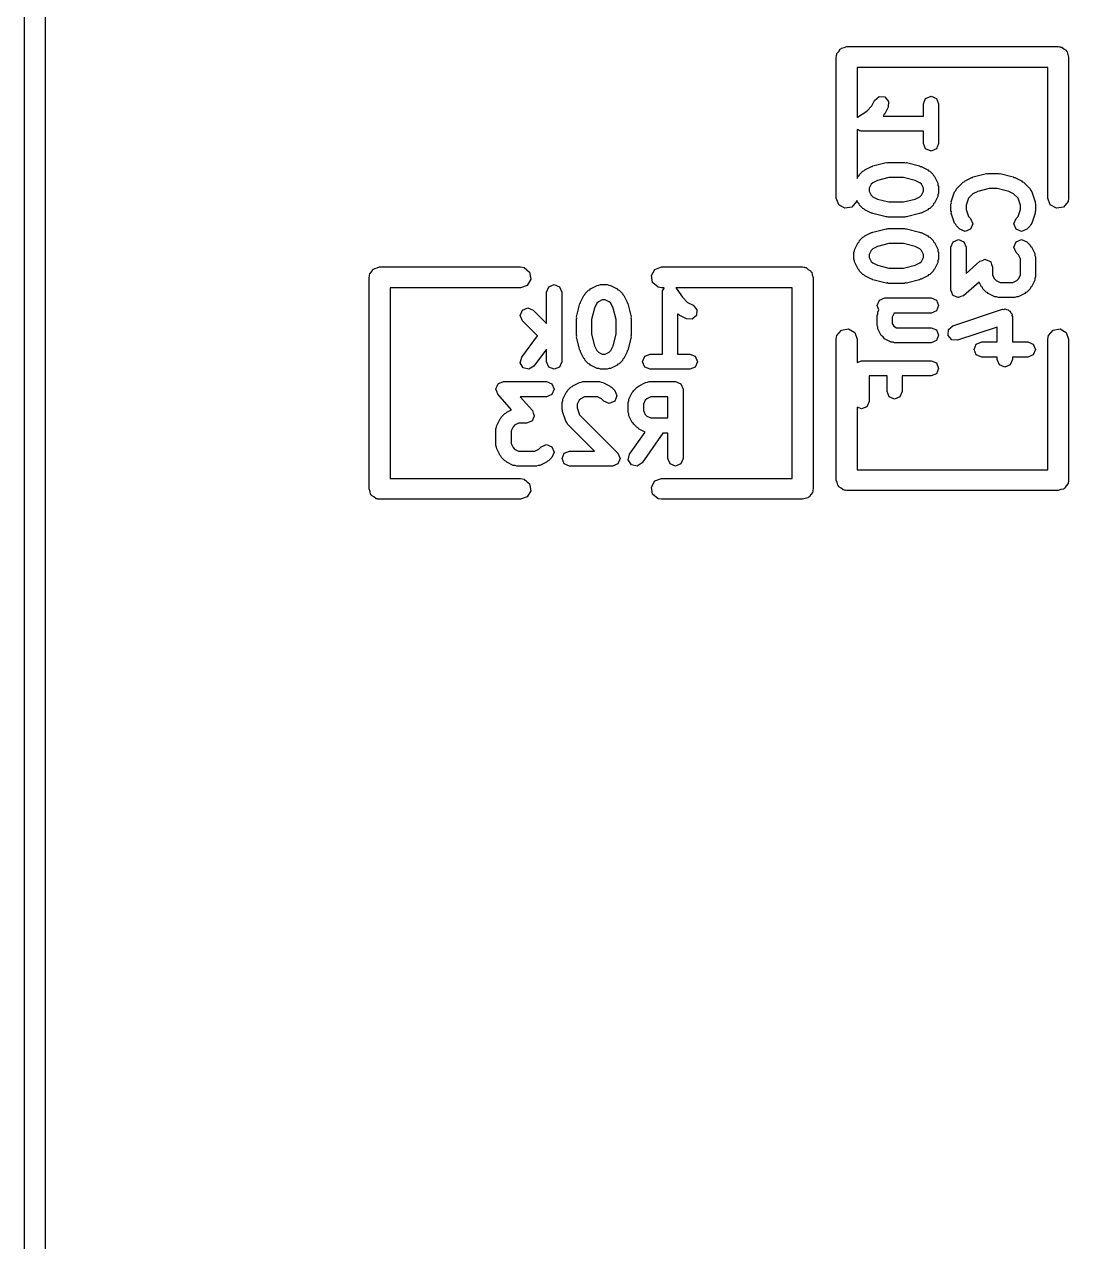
# Model space of a CAD drawing. Extents: x 0.04 to 3.57, y 0.34 to 1.61.
# Drawn here: x 1.8317 to 2.1279, y 0.9765 to 1.3218 of the extents above; entities that cross this region are included whole.
import ezdxf

# ---------------------------------------------------------------- set-up
doc = ezdxf.new("R2010")
doc.units = 0
doc.header["$MEASUREMENT"] = 0
doc.layers.add('BLACK', color=7, linetype='CONTINUOUS')

msp = doc.modelspace()

# ---------------------------------------------------------------- linework, layer by layer
at = {"layer": 'BLACK', "linetype": 'CONTINUOUS'}
for p, q in [((1.83173, 0.404685), (1.83173, 1.60547)), ((1.83764, 1.60252), (1.83764, 0.407638)), ((2.06205, 1.3125), (2.06211, 1.31288)), ((2.06205, 1.2725), (2.06205, 1.3125)), ((2.06209, 1.31301), (2.06216, 1.31313)), ((2.06211, 1.31288), (2.06209, 1.31301)), ((2.06216, 1.31313), (2.06223, 1.31351)), ((2.06223, 1.31351), (2.06272, 1.3141)), ((2.06272, 1.3141), (2.0631, 1.31476)), ((2.0631, 1.31476), (2.06335, 1.31485)), ((2.06335, 1.31485), (2.06352, 1.31506)), ((2.06352, 1.31506), (2.06428, 1.31519)), ((2.06428, 1.31519), (2.065, 1.31545)), ((2.065, 1.31545), (2.125, 1.31545)), ((2.125, 1.31545), (2.12538, 1.31539)), ((2.12538, 1.31539), (2.12551, 1.31541)), ((2.12551, 1.31541), (2.12563, 1.31534)), ((2.12563, 1.31534), (2.12601, 1.31527)), ((2.12601, 1.31527), (2.1266, 1.31478)), ((2.1266, 1.31478), (2.12726, 1.3144)), ((2.12726, 1.3144), (2.12735, 1.31415)), ((2.12735, 1.31415), (2.12756, 1.31398)), ((2.12756, 1.31398), (2.12769, 1.31322)), ((2.12769, 1.31322), (2.12795, 1.3125)), ((2.12795, 1.3125), (2.12795, 1.2725)), ((2.12205, 1.30955), (2.06795, 1.30955)), ((2.06795, 1.30955), (2.06795, 1.29531)), ((2.12205, 1.2725), (2.12205, 1.30955)), ((2.07066, 1.29716), (2.07214, 1.29864)), ((2.07214, 1.29864), (2.07292, 1.30021)), ((2.07292, 1.30021), (2.07416, 1.30128)), ((2.07416, 1.30128), (2.0758, 1.30117)), ((2.0758, 1.30117), (2.07688, 1.29993)), ((2.07676, 1.29828), (2.07583, 1.29641)), ((2.07688, 1.29993), (2.07676, 1.29828)), ((2.08676, 1.29925), (2.08739, 1.30077)), ((2.08676, 1.29577), (2.08676, 1.29925)), ((2.08739, 1.30077), (2.08891, 1.3014)), ((2.08891, 1.3014), (2.09043, 1.30077)), ((2.09043, 1.30077), (2.09106, 1.29925)), ((2.09106, 1.29925), (2.09106, 1.28799)), ((2.06795, 1.29531), (2.06802, 1.29541)), ((2.06802, 1.29541), (2.07066, 1.29716)), ((2.07542, 1.29585), (2.07534, 1.29577)), ((2.07534, 1.29577), (2.08676, 1.29577)), ((2.07556, 1.29618), (2.07542, 1.29585)), ((2.07583, 1.29641), (2.07556, 1.29618)), ((2.06827, 1.29186), (2.06795, 1.29199)), ((2.06795, 1.29199), (2.06795, 1.27808)), ((2.06879, 1.29151), (2.06827, 1.29186)), ((2.06901, 1.29155), (2.06879, 1.29151)), ((2.06921, 1.29147), (2.06901, 1.29155)), ((2.08676, 1.29147), (2.06921, 1.29147)), ((2.08676, 1.28799), (2.08676, 1.29147)), ((2.08739, 1.28647), (2.08676, 1.28799)), ((2.09106, 1.28799), (2.09043, 1.28647)), ((2.08891, 1.28584), (2.08739, 1.28647)), ((2.09043, 1.28647), (2.08891, 1.28584)), ((2.07013, 1.28053), (2.072, 1.28147)), ((2.072, 1.28147), (2.07225, 1.28149)), ((2.07225, 1.28149), (2.07244, 1.28163)), ((2.07244, 1.28163), (2.0762, 1.28257)), ((2.0762, 1.28257), (2.07646, 1.28253)), ((2.07646, 1.28253), (2.07672, 1.28263)), ((2.07672, 1.28263), (2.08141, 1.28263)), ((2.08141, 1.28263), (2.08166, 1.28253)), ((2.08166, 1.28253), (2.08193, 1.28257)), ((2.08193, 1.28257), (2.08568, 1.28163)), ((2.08568, 1.28163), (2.08588, 1.28149)), ((2.08588, 1.28149), (2.08612, 1.28147)), ((2.08612, 1.28147), (2.088, 1.28053)), ((2.06795, 1.27808), (2.06823, 1.27863)), ((2.06823, 1.27863), (2.06849, 1.27886)), ((2.06849, 1.27886), (2.06863, 1.27919)), ((2.06863, 1.27919), (2.06957, 1.28013)), ((2.06957, 1.28013), (2.06989, 1.28026)), ((2.06989, 1.28026), (2.07013, 1.28053)), ((2.07698, 1.27833), (2.07371, 1.27752)), ((2.08114, 1.27833), (2.07698, 1.27833)), ((2.08441, 1.27752), (2.08114, 1.27833)), ((2.088, 1.28053), (2.08823, 1.28026)), ((2.08823, 1.28026), (2.08856, 1.28013)), ((2.08856, 1.28013), (2.08949, 1.27919)), ((2.08949, 1.27919), (2.08963, 1.27886)), ((2.08963, 1.27886), (2.0899, 1.27863)), ((2.0899, 1.27863), (2.09083, 1.27675)), ((2.09856, 1.27741), (2.10044, 1.27834)), ((2.10044, 1.27834), (2.10068, 1.27836)), ((2.10068, 1.27836), (2.10088, 1.27851)), ((2.10088, 1.27851), (2.10463, 1.27945)), ((2.10463, 1.27945), (2.1049, 1.27941)), ((2.1049, 1.27941), (2.10515, 1.27951)), ((2.10515, 1.27951), (2.10797, 1.27951)), ((2.10797, 1.27951), (2.10822, 1.27941)), ((2.10822, 1.27941), (2.10849, 1.27945)), ((2.10849, 1.27945), (2.11224, 1.27851)), ((2.11224, 1.27851), (2.11244, 1.27836)), ((2.11244, 1.27836), (2.11268, 1.27834)), ((2.11268, 1.27834), (2.11456, 1.27741)), ((2.07192, 1.2764), (2.07136, 1.27529)), ((2.07136, 1.27529), (2.07136, 1.27442)), ((2.07136, 1.27442), (2.07192, 1.27331)), ((2.07236, 1.27684), (2.07192, 1.2764)), ((2.07371, 1.27752), (2.07236, 1.27684)), ((2.08576, 1.27684), (2.08441, 1.27752)), ((2.08621, 1.2764), (2.08576, 1.27684)), ((2.08676, 1.27529), (2.08621, 1.2764)), ((2.08621, 1.27331), (2.08676, 1.27442)), ((2.08676, 1.27442), (2.08676, 1.27529)), ((2.09083, 1.27675), (2.09087, 1.27626)), ((2.09087, 1.27626), (2.09106, 1.27579)), ((2.09106, 1.27579), (2.09106, 1.27392)), ((2.09467, 1.27147), (2.09561, 1.27429)), ((2.09561, 1.27429), (2.09594, 1.27467)), ((2.09594, 1.27467), (2.09613, 1.27513)), ((2.09613, 1.27513), (2.09801, 1.277)), ((2.09801, 1.277), (2.09833, 1.27714)), ((2.09833, 1.27714), (2.09856, 1.27741)), ((2.10215, 1.27439), (2.1008, 1.27372)), ((2.10542, 1.27521), (2.10215, 1.27439)), ((2.1077, 1.27521), (2.10542, 1.27521)), ((2.11097, 1.27439), (2.1077, 1.27521)), ((2.11232, 1.27372), (2.11097, 1.27439)), ((2.11456, 1.27741), (2.11479, 1.27714)), ((2.11479, 1.27714), (2.11512, 1.277)), ((2.11512, 1.277), (2.11699, 1.27513)), ((2.11699, 1.27513), (2.11719, 1.27467)), ((2.11719, 1.27467), (2.11751, 1.27429)), ((2.11751, 1.27429), (2.11845, 1.27147)), ((2.06274, 1.2706), (2.06205, 1.2725)), ((2.06777, 1.27149), (2.06648, 1.26994)), ((2.06784, 1.27185), (2.06777, 1.27149)), ((2.06823, 1.27108), (2.06784, 1.27185)), ((2.06849, 1.27085), (2.06823, 1.27108)), ((2.06863, 1.27052), (2.06849, 1.27085)), ((2.07192, 1.27331), (2.07236, 1.27287)), ((2.07236, 1.27287), (2.07371, 1.27219)), ((2.07371, 1.27219), (2.07698, 1.27138)), ((2.07698, 1.27138), (2.08114, 1.27138)), ((2.08114, 1.27138), (2.08441, 1.27219)), ((2.08441, 1.27219), (2.08576, 1.27287)), ((2.08576, 1.27287), (2.08621, 1.27331)), ((2.08963, 1.27085), (2.08949, 1.27052)), ((2.0899, 1.27108), (2.08963, 1.27085)), ((2.09083, 1.27296), (2.0899, 1.27108)), ((2.09087, 1.27345), (2.09083, 1.27296)), ((2.09106, 1.27392), (2.09087, 1.27345)), ((2.09456, 1.27079), (2.0947, 1.27112)), ((2.09456, 1.26892), (2.09456, 1.27079)), ((2.0947, 1.27112), (2.09467, 1.27147)), ((2.09953, 1.27245), (2.09886, 1.27044)), ((2.1008, 1.27372), (2.09953, 1.27245)), ((2.11359, 1.27245), (2.11232, 1.27372)), ((2.11426, 1.27044), (2.11359, 1.27245)), ((2.11845, 1.27147), (2.11843, 1.27112)), ((2.11843, 1.27112), (2.11856, 1.27079)), ((2.11856, 1.27079), (2.11856, 1.26892)), ((2.12274, 1.2706), (2.12205, 1.2725)), ((2.12777, 1.27149), (2.12648, 1.26994)), ((2.12795, 1.2725), (2.12777, 1.27149)), ((2.06449, 1.26959), (2.06274, 1.2706)), ((2.06648, 1.26994), (2.06449, 1.26959)), ((2.06957, 1.26958), (2.06863, 1.27052)), ((2.06989, 1.26945), (2.06957, 1.26958)), ((2.07013, 1.26918), (2.06989, 1.26945)), ((2.072, 1.26824), (2.07013, 1.26918)), ((2.07225, 1.26822), (2.072, 1.26824)), ((2.07244, 1.26808), (2.07225, 1.26822)), ((2.0762, 1.26714), (2.07244, 1.26808)), ((2.07646, 1.26718), (2.0762, 1.26714)), ((2.07672, 1.26708), (2.07646, 1.26718)), ((2.08166, 1.26718), (2.08141, 1.26708)), ((2.08193, 1.26714), (2.08166, 1.26718)), ((2.08568, 1.26808), (2.08193, 1.26714)), ((2.08588, 1.26822), (2.08568, 1.26808)), ((2.08612, 1.26824), (2.08588, 1.26822)), ((2.088, 1.26918), (2.08612, 1.26824)), ((2.08823, 1.26945), (2.088, 1.26918)), ((2.08856, 1.26958), (2.08823, 1.26945)), ((2.08949, 1.27052), (2.08856, 1.26958)), ((2.0947, 1.26859), (2.09456, 1.26892)), ((2.09467, 1.26824), (2.0947, 1.26859)), ((2.09561, 1.26542), (2.09467, 1.26824)), ((2.09886, 1.27044), (2.09886, 1.26927)), ((2.09886, 1.26927), (2.09953, 1.26726)), ((2.09953, 1.26726), (2.10011, 1.26668)), ((2.11302, 1.26668), (2.11359, 1.26726)), ((2.11359, 1.26726), (2.11426, 1.26927)), ((2.11426, 1.26927), (2.11426, 1.27044)), ((2.11845, 1.26824), (2.11751, 1.26542)), ((2.11856, 1.26892), (2.11843, 1.26859)), ((2.11843, 1.26859), (2.11845, 1.26824)), ((2.12449, 1.26959), (2.12274, 1.2706)), ((2.12648, 1.26994), (2.12449, 1.26959)), ((2.07244, 1.26287), (2.0762, 1.26381)), ((2.0762, 1.26381), (2.07646, 1.26377)), ((2.07646, 1.26377), (2.07672, 1.26387)), ((2.08141, 1.26708), (2.07672, 1.26708)), ((2.07672, 1.26387), (2.08141, 1.26387)), ((2.08141, 1.26387), (2.08166, 1.26377)), ((2.08166, 1.26377), (2.08193, 1.26381)), ((2.08193, 1.26381), (2.08568, 1.26287)), ((2.09594, 1.26504), (2.09561, 1.26542)), ((2.09613, 1.26458), (2.09594, 1.26504)), ((2.09707, 1.26364), (2.09613, 1.26458)), ((2.10011, 1.26668), (2.10074, 1.26516)), ((2.10074, 1.26516), (2.10011, 1.26364)), ((2.11239, 1.26516), (2.11302, 1.26668)), ((2.11302, 1.26364), (2.11239, 1.26516)), ((2.11699, 1.26458), (2.11606, 1.26364)), ((2.11719, 1.26504), (2.11699, 1.26458)), ((2.11751, 1.26542), (2.11719, 1.26504)), ((2.06849, 1.2601), (2.06863, 1.26043)), ((2.06863, 1.26043), (2.06957, 1.26137)), ((2.06957, 1.26137), (2.06989, 1.2615)), ((2.06989, 1.2615), (2.07013, 1.26177)), ((2.07013, 1.26177), (2.072, 1.26271)), ((2.072, 1.26271), (2.07225, 1.26272)), ((2.07225, 1.26272), (2.07244, 1.26287)), ((2.08568, 1.26287), (2.08588, 1.26272)), ((2.08588, 1.26272), (2.08612, 1.26271)), ((2.08612, 1.26271), (2.088, 1.26177)), ((2.088, 1.26177), (2.08823, 1.2615)), ((2.08823, 1.2615), (2.08856, 1.26137)), ((2.08856, 1.26137), (2.08949, 1.26043)), ((2.08949, 1.26043), (2.08963, 1.2601)), ((2.09519, 1.26012), (2.09671, 1.26075)), ((2.09671, 1.26075), (2.09823, 1.26012)), ((2.09859, 1.26301), (2.09707, 1.26364)), ((2.10011, 1.26364), (2.09859, 1.26301)), ((2.11454, 1.26301), (2.11302, 1.26364)), ((2.11302, 1.26012), (2.11454, 1.26075)), ((2.11606, 1.26364), (2.11454, 1.26301)), ((2.11454, 1.26075), (2.11606, 1.26012)), ((2.06706, 1.25703), (2.06725, 1.25749)), ((2.06706, 1.25515), (2.06706, 1.25703)), ((2.06725, 1.25749), (2.06729, 1.25799)), ((2.06729, 1.25799), (2.06823, 1.25987)), ((2.06823, 1.25987), (2.06849, 1.2601)), ((2.07192, 1.25763), (2.07136, 1.25652)), ((2.07236, 1.25808), (2.07192, 1.25763)), ((2.07371, 1.25875), (2.07236, 1.25808)), ((2.07698, 1.25957), (2.07371, 1.25875)), ((2.08114, 1.25957), (2.07698, 1.25957)), ((2.08441, 1.25875), (2.08114, 1.25957)), ((2.08576, 1.25808), (2.08441, 1.25875)), ((2.08621, 1.25763), (2.08576, 1.25808)), ((2.08676, 1.25652), (2.08621, 1.25763)), ((2.08963, 1.2601), (2.0899, 1.25987)), ((2.0899, 1.25987), (2.09083, 1.25799)), ((2.09083, 1.25799), (2.09087, 1.25749)), ((2.09087, 1.25749), (2.09106, 1.25703)), ((2.09106, 1.25703), (2.09106, 1.25515)), ((2.09456, 1.2586), (2.09519, 1.26012)), ((2.09456, 1.2464), (2.09456, 1.2586)), ((2.09823, 1.26012), (2.09886, 1.2586)), ((2.09886, 1.2586), (2.09886, 1.25114)), ((2.11239, 1.2586), (2.11302, 1.26012)), ((2.11302, 1.25708), (2.11239, 1.2586)), ((2.11371, 1.25639), (2.11302, 1.25708)), ((2.11606, 1.26012), (2.11699, 1.25918)), ((2.11699, 1.25918), (2.11713, 1.25885)), ((2.11713, 1.25885), (2.1174, 1.25862)), ((2.1174, 1.25862), (2.11833, 1.25674)), ((2.06725, 1.25469), (2.06706, 1.25515)), ((2.06729, 1.25419), (2.06725, 1.25469)), ((2.06823, 1.25232), (2.06729, 1.25419)), ((2.07136, 1.25652), (2.07136, 1.25566)), ((2.07136, 1.25566), (2.07192, 1.25455)), ((2.07192, 1.25455), (2.07236, 1.25411)), ((2.07236, 1.25411), (2.07371, 1.25343)), ((2.07371, 1.25343), (2.07698, 1.25261)), ((2.08114, 1.25261), (2.08441, 1.25343)), ((2.08441, 1.25343), (2.08576, 1.25411)), ((2.08576, 1.25411), (2.08621, 1.25455)), ((2.08621, 1.25455), (2.08676, 1.25566)), ((2.08676, 1.25566), (2.08676, 1.25652)), ((2.09083, 1.25419), (2.0899, 1.25232)), ((2.09087, 1.25469), (2.09083, 1.25419)), ((2.09106, 1.25515), (2.09087, 1.25469)), ((2.09886, 1.25114), (2.1028, 1.25459)), ((2.1028, 1.25459), (2.10352, 1.25483)), ((2.10352, 1.25483), (2.10422, 1.25512)), ((2.10422, 1.25512), (2.10429, 1.25509)), ((2.10429, 1.25509), (2.10436, 1.25511)), ((2.10436, 1.25511), (2.10504, 1.25478)), ((2.10504, 1.25478), (2.10574, 1.25449)), ((2.10574, 1.25449), (2.10577, 1.25442)), ((2.10577, 1.25442), (2.10583, 1.25438)), ((2.10583, 1.25438), (2.10608, 1.25367)), ((2.10608, 1.25367), (2.10637, 1.25297)), ((2.11426, 1.25528), (2.11371, 1.25639)), ((2.11426, 1.25066), (2.11426, 1.25528)), ((2.11833, 1.25674), (2.11837, 1.25625)), ((2.11837, 1.25625), (2.11856, 1.25578)), ((2.11856, 1.25578), (2.11856, 1.25015)), ((1.92955, 1.25), (1.92961, 1.25038)), ((1.92955, 1.19), (1.92955, 1.25)), ((1.92959, 1.25051), (1.92966, 1.25063)), ((1.92961, 1.25038), (1.92959, 1.25051)), ((1.92966, 1.25063), (1.92973, 1.25101)), ((1.92973, 1.25101), (1.93022, 1.2516)), ((1.93022, 1.2516), (1.9306, 1.25226)), ((1.9306, 1.25226), (1.93085, 1.25235)), ((1.93085, 1.25235), (1.93102, 1.25256)), ((1.93102, 1.25256), (1.93178, 1.25269)), ((1.93178, 1.25269), (1.9325, 1.25295)), ((1.9325, 1.25295), (1.9725, 1.25295)), ((1.9725, 1.25295), (1.97351, 1.25277)), ((1.97351, 1.25277), (1.97506, 1.25148)), ((1.97506, 1.25148), (1.97541, 1.24949)), ((2.00959, 1.25051), (2.0106, 1.25226)), ((2.00994, 1.24852), (2.00959, 1.25051)), ((2.0106, 1.25226), (2.0125, 1.25295)), ((2.0125, 1.25295), (2.0525, 1.25295)), ((2.0525, 1.25295), (2.05288, 1.25289)), ((2.05288, 1.25289), (2.05301, 1.25291)), ((2.05301, 1.25291), (2.05313, 1.25284)), ((2.05313, 1.25284), (2.05351, 1.25277)), ((2.05351, 1.25277), (2.0541, 1.25228)), ((2.0541, 1.25228), (2.05476, 1.2519)), ((2.05476, 1.2519), (2.05485, 1.25165)), ((2.05485, 1.25165), (2.05506, 1.25148)), ((2.05506, 1.25148), (2.05519, 1.25072)), ((2.05519, 1.25072), (2.05545, 1.25)), ((2.05545, 1.25), (2.05545, 1.19)), ((2.06849, 1.25209), (2.06823, 1.25232)), ((2.06863, 1.25176), (2.06849, 1.25209)), ((2.06957, 1.25082), (2.06863, 1.25176)), ((2.06989, 1.25068), (2.06957, 1.25082)), ((2.07013, 1.25042), (2.06989, 1.25068)), ((2.072, 1.24948), (2.07013, 1.25042)), ((2.07698, 1.25261), (2.08114, 1.25261)), ((2.088, 1.25042), (2.08612, 1.24948)), ((2.08823, 1.25068), (2.088, 1.25042)), ((2.08856, 1.25082), (2.08823, 1.25068)), ((2.08949, 1.25176), (2.08856, 1.25082)), ((2.08963, 1.25209), (2.08949, 1.25176)), ((2.0899, 1.25232), (2.08963, 1.25209)), ((2.10637, 1.25297), (2.10637, 1.25066)), ((2.10637, 1.25066), (2.10692, 1.24955)), ((2.11371, 1.24955), (2.11426, 1.25066)), ((2.11856, 1.25015), (2.11837, 1.24969)), ((1.9725, 1.24705), (1.93545, 1.24705)), ((1.93545, 1.24705), (1.93545, 1.19295)), ((1.9744, 1.24774), (1.9725, 1.24705)), ((1.97541, 1.24949), (1.9744, 1.24774)), ((1.97987, 1.24579), (1.9805, 1.24731)), ((1.9805, 1.24731), (1.98202, 1.24794)), ((1.98202, 1.24794), (1.98354, 1.24731)), ((1.98354, 1.24731), (1.98417, 1.24579)), ((1.99176, 1.24637), (1.99209, 1.24651)), ((1.99209, 1.24651), (1.99232, 1.24677)), ((1.99232, 1.24677), (1.99419, 1.24771)), ((1.99419, 1.24771), (1.99469, 1.24775)), ((1.99469, 1.24775), (1.99515, 1.24794)), ((1.99515, 1.24794), (1.99703, 1.24794)), ((1.99703, 1.24794), (1.99749, 1.24775)), ((1.99749, 1.24775), (1.99799, 1.24771)), ((1.99799, 1.24771), (1.99987, 1.24677)), ((1.99987, 1.24677), (2.0001, 1.24651)), ((2.0001, 1.24651), (2.00043, 1.24637)), ((2.01149, 1.24723), (2.00994, 1.24852)), ((2.0125, 1.24705), (2.01149, 1.24723)), ((2.01323, 1.24705), (2.0125, 1.24705)), ((2.01275, 1.24621), (2.01309, 1.24673)), ((2.01309, 1.24673), (2.01323, 1.24705)), ((2.04955, 1.24705), (2.01654, 1.24705)), ((2.01654, 1.24705), (2.01664, 1.24698)), ((2.01664, 1.24698), (2.0184, 1.24434)), ((2.04955, 1.19295), (2.04955, 1.24705)), ((2.07225, 1.24946), (2.072, 1.24948)), ((2.07244, 1.24932), (2.07225, 1.24946)), ((2.0762, 1.24838), (2.07244, 1.24932)), ((2.07646, 1.24842), (2.0762, 1.24838)), ((2.07672, 1.24831), (2.07646, 1.24842)), ((2.08141, 1.24831), (2.07672, 1.24831)), ((2.08166, 1.24842), (2.08141, 1.24831)), ((2.08193, 1.24838), (2.08166, 1.24842)), ((2.08568, 1.24932), (2.08193, 1.24838)), ((2.08588, 1.24946), (2.08568, 1.24932)), ((2.08612, 1.24948), (2.08588, 1.24946)), ((2.10256, 1.24866), (2.09813, 1.24478)), ((2.10323, 1.24732), (2.10256, 1.24866)), ((2.1035, 1.24709), (2.10323, 1.24732)), ((2.10363, 1.24676), (2.1035, 1.24709)), ((2.10457, 1.24582), (2.10363, 1.24676)), ((2.10692, 1.24955), (2.10737, 1.24911)), ((2.10737, 1.24911), (2.10848, 1.24855)), ((2.10848, 1.24855), (2.11215, 1.24855)), ((2.11215, 1.24855), (2.11326, 1.24911)), ((2.11326, 1.24911), (2.11371, 1.24955)), ((2.11699, 1.24676), (2.11606, 1.24582)), ((2.11713, 1.24709), (2.11699, 1.24676)), ((2.1174, 1.24732), (2.11713, 1.24709)), ((2.11833, 1.24919), (2.1174, 1.24732)), ((2.11837, 1.24969), (2.11833, 1.24919)), ((1.97987, 1.23691), (1.97987, 1.24579)), ((1.98417, 1.24579), (1.98417, 1.22609)), ((1.98948, 1.243), (1.99042, 1.24487)), ((1.99042, 1.24487), (1.99068, 1.24511)), ((1.99068, 1.24511), (1.99082, 1.24543)), ((1.99082, 1.24543), (1.99176, 1.24637)), ((1.99455, 1.24308), (1.99411, 1.24264)), ((1.99566, 1.24364), (1.99455, 1.24308)), ((1.99652, 1.24364), (1.99566, 1.24364)), ((1.99763, 1.24308), (1.99652, 1.24364)), ((1.99808, 1.24264), (1.99763, 1.24308)), ((2.00043, 1.24637), (2.00137, 1.24543)), ((2.00137, 1.24543), (2.0015, 1.24511)), ((2.0015, 1.24511), (2.00177, 1.24487)), ((2.00177, 1.24487), (2.00271, 1.243)), ((2.0127, 1.24579), (2.01279, 1.24599)), ((2.0127, 1.22824), (2.0127, 1.24579)), ((2.01279, 1.24599), (2.01275, 1.24621)), ((2.0184, 1.24434), (2.01988, 1.24286)), ((2.07363, 1.24202), (2.07426, 1.24354)), ((2.07426, 1.24354), (2.07578, 1.24417)), ((2.07578, 1.24417), (2.08891, 1.24417)), ((2.08891, 1.24417), (2.09043, 1.24354)), ((2.09043, 1.24354), (2.09106, 1.24202)), ((2.09485, 1.2457), (2.09456, 1.2464)), ((2.09509, 1.24499), (2.09485, 1.2457)), ((2.09516, 1.24495), (2.09509, 1.24499)), ((2.09519, 1.24488), (2.09516, 1.24495)), ((2.09589, 1.24459), (2.09519, 1.24488)), ((2.09657, 1.24426), (2.09589, 1.24459)), ((2.09664, 1.24428), (2.09657, 1.24426)), ((2.09671, 1.24425), (2.09664, 1.24428)), ((2.09741, 1.24454), (2.09671, 1.24425)), ((2.09813, 1.24478), (2.09741, 1.24454)), ((2.1049, 1.24568), (2.10457, 1.24582)), ((2.10513, 1.24542), (2.1049, 1.24568)), ((2.10701, 1.24448), (2.10513, 1.24542)), ((2.10751, 1.24444), (2.10701, 1.24448)), ((2.10797, 1.24425), (2.10751, 1.24444)), ((2.11266, 1.24425), (2.10797, 1.24425)), ((2.11312, 1.24444), (2.11266, 1.24425)), ((2.11362, 1.24448), (2.11312, 1.24444)), ((2.1155, 1.24542), (2.11362, 1.24448)), ((2.11573, 1.24568), (2.1155, 1.24542)), ((2.11606, 1.24582), (2.11573, 1.24568)), ((1.97237, 1.23922), (1.973, 1.24074)), ((1.973, 1.24074), (1.97452, 1.24137)), ((1.97452, 1.24137), (1.97604, 1.24074)), ((1.97604, 1.24074), (1.97987, 1.23691)), ((1.98838, 1.2388), (1.98932, 1.24256)), ((1.98932, 1.24256), (1.98946, 1.24275)), ((1.98946, 1.24275), (1.98948, 1.243)), ((1.99343, 1.24129), (1.99261, 1.23802)), ((1.99411, 1.24264), (1.99343, 1.24129)), ((1.99875, 1.24129), (1.99808, 1.24264)), ((1.99957, 1.23802), (1.99875, 1.24129)), ((2.00271, 1.243), (2.00272, 1.24275)), ((2.00272, 1.24275), (2.00287, 1.24256)), ((2.00287, 1.24256), (2.00381, 1.2388)), ((2.01709, 1.23958), (2.017, 1.23966)), ((2.017, 1.23966), (2.017, 1.22824)), ((2.01741, 1.23944), (2.01709, 1.23958)), ((2.01988, 1.24286), (2.02144, 1.24208)), ((2.02144, 1.24208), (2.02252, 1.24084)), ((2.02252, 1.24084), (2.02241, 1.2392)), ((2.07415, 1.24076), (2.07363, 1.24202)), ((2.07363, 1.23921), (2.07382, 1.23967)), ((2.07382, 1.23967), (2.07386, 1.24017)), ((2.07386, 1.24017), (2.07415, 1.24076)), ((2.07848, 1.23981), (2.07793, 1.2387)), ((2.07855, 1.23987), (2.07848, 1.23981)), ((2.08891, 1.23987), (2.07855, 1.23987)), ((2.09043, 1.2405), (2.08891, 1.23987)), ((2.09106, 1.24202), (2.09043, 1.2405)), ((2.09509, 1.23625), (2.10917, 1.24094)), ((2.10917, 1.24094), (2.10952, 1.24091)), ((2.10952, 1.24091), (2.10985, 1.24105)), ((2.10985, 1.24105), (2.11031, 1.24086)), ((2.11031, 1.24086), (2.11081, 1.24082)), ((2.11081, 1.24082), (2.11104, 1.24055)), ((2.11104, 1.24055), (2.11137, 1.24042)), ((2.11137, 1.24042), (2.11156, 1.23996)), ((2.11156, 1.23996), (2.11188, 1.23958)), ((2.11188, 1.23958), (2.11186, 1.23922)), ((1.973, 1.2377), (1.97237, 1.23922)), ((1.97731, 1.23339), (1.973, 1.2377)), ((1.98831, 1.23828), (1.98842, 1.23854)), ((1.98831, 1.23359), (1.98831, 1.23828)), ((1.98842, 1.23854), (1.98838, 1.2388)), ((1.99261, 1.23802), (1.99261, 1.23386)), ((1.99957, 1.23386), (1.99957, 1.23802)), ((2.00381, 1.2388), (2.00377, 1.23854)), ((2.00377, 1.23854), (2.00387, 1.23828)), ((2.00387, 1.23828), (2.00387, 1.23359)), ((2.01765, 1.23917), (2.01741, 1.23944)), ((2.01952, 1.23824), (2.01765, 1.23917)), ((2.02116, 1.23812), (2.01952, 1.23824)), ((2.02241, 1.2392), (2.02116, 1.23812)), ((2.07363, 1.23639), (2.07363, 1.23921)), ((2.07382, 1.23593), (2.07363, 1.23639)), ((2.07793, 1.2387), (2.07793, 1.2369)), ((2.07793, 1.2369), (2.07832, 1.23612)), ((2.07832, 1.23612), (2.0791, 1.23573)), ((2.09385, 1.23517), (2.09509, 1.23625)), ((2.11186, 1.23922), (2.112, 1.2389)), ((2.112, 1.2389), (2.112, 1.23167)), ((1.9728, 1.22738), (1.97731, 1.23339)), ((1.98842, 1.23334), (1.98831, 1.23359)), ((1.98838, 1.23307), (1.98842, 1.23334)), ((1.98932, 1.22932), (1.98838, 1.23307)), ((1.99261, 1.23386), (1.99343, 1.23059)), ((1.99875, 1.23059), (1.99957, 1.23386)), ((2.00381, 1.23307), (2.00287, 1.22932)), ((2.00387, 1.23359), (2.00377, 1.23334)), ((2.00377, 1.23334), (2.00381, 1.23307)), ((2.06205, 1.2325), (2.06223, 1.23351)), ((2.06223, 1.23351), (2.06352, 1.23506)), ((2.06352, 1.23506), (2.06551, 1.23541)), ((2.06551, 1.23541), (2.06726, 1.2344)), ((2.06726, 1.2344), (2.06795, 1.2325)), ((2.07386, 1.23543), (2.07382, 1.23593)), ((2.07479, 1.23356), (2.07386, 1.23543)), ((2.07531, 1.23311), (2.07479, 1.23356)), ((2.07576, 1.23259), (2.07531, 1.23311)), ((2.0791, 1.23573), (2.08891, 1.23573)), ((2.08891, 1.23573), (2.09043, 1.2351)), ((2.09043, 1.2351), (2.09106, 1.23358)), ((2.09106, 1.23358), (2.09043, 1.23206)), ((2.09373, 1.23353), (2.09385, 1.23517)), ((2.09481, 1.23228), (2.09373, 1.23353)), ((2.1077, 1.23591), (2.09645, 1.23217)), ((2.1077, 1.23167), (2.1077, 1.23591)), ((2.12205, 1.2325), (2.12223, 1.23351)), ((2.12223, 1.23351), (2.12352, 1.23506)), ((2.12352, 1.23506), (2.12551, 1.23541)), ((2.12551, 1.23541), (2.12726, 1.2344)), ((2.12726, 1.2344), (2.12795, 1.2325)), ((1.97987, 1.22964), (1.97624, 1.2248)), ((1.97987, 1.22609), (1.97987, 1.22964)), ((1.98946, 1.22912), (1.98932, 1.22932)), ((1.99343, 1.23059), (1.99411, 1.22924)), ((1.99411, 1.22924), (1.99455, 1.22879)), ((1.99763, 1.22879), (1.99808, 1.22924)), ((1.99808, 1.22924), (1.99875, 1.23059)), ((2.00287, 1.22932), (2.00272, 1.22912)), ((2.06205, 1.1925), (2.06205, 1.2325)), ((2.06795, 1.2325), (2.06795, 1.22583)), ((2.07763, 1.23166), (2.07576, 1.23259)), ((2.07813, 1.23162), (2.07763, 1.23166)), ((2.07859, 1.23143), (2.07813, 1.23162)), ((2.08891, 1.23143), (2.07859, 1.23143)), ((2.09043, 1.23206), (2.08891, 1.23143)), ((2.09645, 1.23217), (2.09481, 1.23228)), ((2.10113, 1.22952), (2.10176, 1.23104)), ((2.10176, 1.228), (2.10113, 1.22952)), ((2.10176, 1.23104), (2.10328, 1.23167)), ((2.10328, 1.23167), (2.1077, 1.23167)), ((2.112, 1.23167), (2.11641, 1.23167)), ((2.11641, 1.23167), (2.11793, 1.23104)), ((2.11793, 1.23104), (2.11856, 1.22952)), ((2.11856, 1.22952), (2.11793, 1.228)), ((2.12205, 1.19545), (2.12205, 1.2325)), ((2.12795, 1.2325), (2.12795, 1.1925)), ((1.97239, 1.22578), (1.9728, 1.22738)), ((1.97323, 1.22437), (1.97239, 1.22578)), ((1.9805, 1.22457), (1.97987, 1.22609)), ((1.98417, 1.22609), (1.98354, 1.22457)), ((1.98948, 1.22888), (1.98946, 1.22912)), ((1.99042, 1.227), (1.98948, 1.22888)), ((1.99068, 1.22677), (1.99042, 1.227)), ((1.99082, 1.22644), (1.99068, 1.22677)), ((1.99176, 1.22551), (1.99082, 1.22644)), ((1.99455, 1.22879), (1.99566, 1.22824)), ((1.99566, 1.22824), (1.99652, 1.22824)), ((1.99652, 1.22824), (1.99763, 1.22879)), ((2.00137, 1.22644), (2.00043, 1.22551)), ((2.0015, 1.22677), (2.00137, 1.22644)), ((2.00177, 1.227), (2.0015, 1.22677)), ((2.00271, 1.22888), (2.00177, 1.227)), ((2.00272, 1.22912), (2.00271, 1.22888)), ((2.00708, 1.22609), (2.00771, 1.22761)), ((2.00771, 1.22457), (2.00708, 1.22609)), ((2.00771, 1.22761), (2.00923, 1.22824)), ((2.00923, 1.22824), (2.0127, 1.22824)), ((2.017, 1.22824), (2.02048, 1.22824)), ((2.02048, 1.22824), (2.022, 1.22761)), ((2.022, 1.22761), (2.02263, 1.22609)), ((2.02263, 1.22609), (2.022, 1.22457)), ((2.06795, 1.22583), (2.06921, 1.22635)), ((2.06921, 1.22635), (2.08891, 1.22635)), ((2.08891, 1.22635), (2.09043, 1.22572)), ((2.10328, 1.22737), (2.10176, 1.228)), ((2.1077, 1.22737), (2.10328, 1.22737)), ((2.1077, 1.2267), (2.1077, 1.22737)), ((2.10832, 1.22518), (2.1077, 1.2267)), ((2.112, 1.2267), (2.11137, 1.22518)), ((2.11641, 1.22737), (2.112, 1.22737)), ((2.112, 1.22737), (2.112, 1.2267)), ((2.11793, 1.228), (2.11641, 1.22737)), ((1.97482, 1.22396), (1.97323, 1.22437)), ((1.97624, 1.2248), (1.97482, 1.22396)), ((1.98202, 1.22394), (1.9805, 1.22457)), ((1.98354, 1.22457), (1.98202, 1.22394)), ((1.99209, 1.22537), (1.99176, 1.22551)), ((1.99232, 1.2251), (1.99209, 1.22537)), ((1.99419, 1.22417), (1.99232, 1.2251)), ((1.99469, 1.22413), (1.99419, 1.22417)), ((1.99515, 1.22394), (1.99469, 1.22413)), ((1.99703, 1.22394), (1.99515, 1.22394)), ((1.99749, 1.22413), (1.99703, 1.22394)), ((1.99799, 1.22417), (1.99749, 1.22413)), ((1.99987, 1.2251), (1.99799, 1.22417)), ((2.0001, 1.22537), (1.99987, 1.2251)), ((2.00043, 1.22551), (2.0001, 1.22537)), ((2.00923, 1.22394), (2.00771, 1.22457)), ((2.02048, 1.22394), (2.00923, 1.22394)), ((2.022, 1.22457), (2.02048, 1.22394)), ((2.09043, 1.22268), (2.08891, 1.22205)), ((2.09043, 1.22572), (2.09106, 1.2242)), ((2.09106, 1.2242), (2.09043, 1.22268)), ((2.10985, 1.22455), (2.10832, 1.22518)), ((2.11137, 1.22518), (2.10985, 1.22455)), ((1.9655, 1.21843), (1.96583, 1.21911)), ((1.96583, 1.21911), (1.96612, 1.21981)), ((1.96612, 1.21981), (1.96619, 1.21984)), ((1.96619, 1.21984), (1.96622, 1.21991)), ((1.96622, 1.21991), (1.96694, 1.22015)), ((1.96694, 1.22015), (1.96764, 1.22044)), ((1.96764, 1.22044), (1.97984, 1.22044)), ((1.97984, 1.22044), (1.98136, 1.21981)), ((1.98136, 1.21981), (1.98199, 1.21829)), ((1.98582, 1.21793), (1.98676, 1.21887)), ((1.98676, 1.21887), (1.98709, 1.21901)), ((1.98709, 1.21901), (1.98732, 1.21927)), ((1.98732, 1.21927), (1.98919, 1.22021)), ((1.98919, 1.22021), (1.98969, 1.22025)), ((1.98969, 1.22025), (1.99015, 1.22044)), ((1.99015, 1.22044), (1.99485, 1.22044)), ((1.99485, 1.22044), (1.99531, 1.22025)), ((1.99531, 1.22025), (1.99581, 1.22021)), ((1.99581, 1.22021), (1.99768, 1.21927)), ((1.99768, 1.21927), (1.99791, 1.21901)), ((1.99791, 1.21901), (1.99824, 1.21887)), ((1.99824, 1.21887), (1.99918, 1.21793)), ((2.00458, 1.21793), (2.00552, 1.21887)), ((2.00552, 1.21887), (2.00585, 1.21901)), ((2.00585, 1.21901), (2.00608, 1.21927)), ((2.00608, 1.21927), (2.00796, 1.22021)), ((2.00796, 1.22021), (2.00845, 1.22025)), ((2.00845, 1.22025), (2.00892, 1.22044)), ((2.00892, 1.22044), (2.01642, 1.22044)), ((2.01642, 1.22044), (2.01794, 1.21981)), ((2.01794, 1.21981), (2.01857, 1.21829)), ((2.07644, 1.22205), (2.07136, 1.22205)), ((2.07136, 1.22205), (2.07136, 1.21482)), ((2.07644, 1.21763), (2.07644, 1.22205)), ((2.08891, 1.22205), (2.08074, 1.22205)), ((2.08074, 1.22205), (2.08074, 1.21763)), ((1.96549, 1.21829), (1.96552, 1.21836)), ((1.96578, 1.21759), (1.96549, 1.21829)), ((1.96552, 1.21836), (1.9655, 1.21843)), ((1.96602, 1.21687), (1.96578, 1.21759)), ((1.9699, 1.21244), (1.96602, 1.21687)), ((1.97984, 1.21614), (1.97238, 1.21614)), ((1.97238, 1.21614), (1.97583, 1.2122)), ((1.98136, 1.21677), (1.97984, 1.21614)), ((1.98199, 1.21829), (1.98136, 1.21677)), ((1.98444, 1.215), (1.98448, 1.2155)), ((1.98448, 1.2155), (1.98542, 1.21737)), ((1.98542, 1.21737), (1.98568, 1.21761)), ((1.98568, 1.21761), (1.98582, 1.21793)), ((1.98955, 1.21558), (1.98911, 1.21514)), ((1.99066, 1.21614), (1.98955, 1.21558)), ((1.99434, 1.21614), (1.99066, 1.21614)), ((1.99545, 1.21558), (1.99434, 1.21614)), ((1.99614, 1.21489), (1.99545, 1.21558)), ((1.99918, 1.21793), (1.99981, 1.21641)), ((1.99981, 1.21641), (1.99918, 1.21489)), ((2.00321, 1.215), (2.00324, 1.2155)), ((2.00324, 1.2155), (2.00418, 1.21737)), ((2.00418, 1.21737), (2.00445, 1.21761)), ((2.00445, 1.21761), (2.00458, 1.21793)), ((2.00831, 1.21558), (2.00787, 1.21514)), ((2.00942, 1.21614), (2.00831, 1.21558)), ((2.01427, 1.21614), (2.00942, 1.21614)), ((2.01427, 1.21012), (2.01427, 1.21614)), ((2.01857, 1.21829), (2.01857, 1.19859)), ((2.07707, 1.21611), (2.07644, 1.21763)), ((2.07859, 1.21548), (2.07707, 1.21611)), ((2.08011, 1.21611), (2.07859, 1.21548)), ((2.08074, 1.21763), (2.08011, 1.21611)), ((1.96856, 1.21177), (1.9699, 1.21244)), ((1.97583, 1.2122), (1.97607, 1.21148)), ((1.98425, 1.21454), (1.98444, 1.215)), ((1.98425, 1.21266), (1.98425, 1.21454)), ((1.98439, 1.21233), (1.98425, 1.21266)), ((1.98436, 1.21198), (1.98439, 1.21233)), ((1.9853, 1.20917), (1.98436, 1.21198)), ((1.98911, 1.21514), (1.98855, 1.21403)), ((1.98855, 1.21403), (1.98855, 1.21301)), ((1.98855, 1.21301), (1.98922, 1.21101)), ((1.99766, 1.21426), (1.99614, 1.21489)), ((1.99918, 1.21489), (1.99766, 1.21426)), ((2.00301, 1.21454), (2.00321, 1.215)), ((2.00301, 1.21172), (2.00301, 1.21454)), ((2.00787, 1.21514), (2.00731, 1.21403)), ((2.00731, 1.21403), (2.00731, 1.21223)), ((2.00731, 1.21223), (2.00787, 1.21112)), ((2.06921, 1.21267), (2.06795, 1.21319)), ((2.06795, 1.21319), (2.06795, 1.19545)), ((2.07073, 1.2133), (2.06921, 1.21267)), ((2.07136, 1.21482), (2.07073, 1.2133)), ((1.96572, 1.20799), (1.96666, 1.20987)), ((1.96666, 1.20987), (1.96692, 1.2101)), ((1.96692, 1.2101), (1.96706, 1.21043)), ((1.96706, 1.21043), (1.968, 1.21137)), ((1.968, 1.21137), (1.96832, 1.2115)), ((1.96832, 1.2115), (1.96856, 1.21177)), ((1.9719, 1.20863), (1.97079, 1.20808)), ((1.97421, 1.20863), (1.9719, 1.20863)), ((1.97491, 1.20892), (1.97421, 1.20863)), ((1.97562, 1.20917), (1.97491, 1.20892)), ((1.97566, 1.20923), (1.97562, 1.20917)), ((1.97573, 1.20926), (1.97566, 1.20923)), ((1.97602, 1.20996), (1.97573, 1.20926)), ((1.97635, 1.21064), (1.97602, 1.20996)), ((1.97607, 1.21148), (1.97636, 1.21078)), ((1.97636, 1.21078), (1.97633, 1.21071)), ((1.97633, 1.21071), (1.97635, 1.21064)), ((1.98563, 1.20879), (1.9853, 1.20917)), ((1.98582, 1.20832), (1.98563, 1.20879)), ((1.98922, 1.21101), (2.00012, 1.20011)), ((2.00321, 1.21126), (2.00301, 1.21172)), ((2.00324, 1.21076), (2.00321, 1.21126)), ((2.00418, 1.20888), (2.00324, 1.21076)), ((2.00445, 1.20865), (2.00418, 1.20888)), ((2.00458, 1.20832), (2.00445, 1.20865)), ((2.00787, 1.21112), (2.00831, 1.21067)), ((2.00831, 1.21067), (2.00942, 1.21012)), ((2.00942, 1.21012), (2.01427, 1.21012)), ((1.96549, 1.20703), (1.96568, 1.20749)), ((1.96549, 1.20234), (1.96549, 1.20703)), ((1.96568, 1.20749), (1.96572, 1.20799)), ((1.97035, 1.20763), (1.96979, 1.20652)), ((1.96979, 1.20652), (1.96979, 1.20285)), ((1.97079, 1.20808), (1.97035, 1.20763)), ((1.99341, 1.20074), (1.98582, 1.20832)), ((2.0034, 1.19982), (2.00781, 1.20612)), ((2.00552, 1.20739), (2.00458, 1.20832)), ((2.00585, 1.20725), (2.00552, 1.20739)), ((2.00608, 1.20698), (2.00585, 1.20725)), ((2.00781, 1.20612), (2.00608, 1.20698)), ((2.01285, 1.20582), (2.00693, 1.19736)), ((2.01427, 1.20582), (2.01285, 1.20582)), ((2.01427, 1.19859), (2.01427, 1.20582)), ((1.96568, 1.20188), (1.96549, 1.20234)), ((1.96572, 1.20138), (1.96568, 1.20188)), ((1.96979, 1.20285), (1.97035, 1.20174)), ((1.97035, 1.20174), (1.97079, 1.20129)), ((1.97762, 1.20129), (1.97832, 1.20198)), ((1.97832, 1.20198), (1.97984, 1.20261)), ((1.97984, 1.20261), (1.98136, 1.20198)), ((1.98136, 1.20198), (1.98199, 1.20046)), ((1.96666, 1.1995), (1.96572, 1.20138)), ((1.96692, 1.19927), (1.96666, 1.1995)), ((1.96706, 1.19894), (1.96692, 1.19927)), ((1.968, 1.19801), (1.96706, 1.19894)), ((1.97079, 1.20129), (1.9719, 1.20074)), ((1.9719, 1.20074), (1.97651, 1.20074)), ((1.97651, 1.20074), (1.97762, 1.20129)), ((1.98136, 1.19894), (1.98042, 1.19801)), ((1.98199, 1.20046), (1.98136, 1.19894)), ((1.98425, 1.19859), (1.98488, 1.20011)), ((1.98488, 1.19707), (1.98425, 1.19859)), ((1.98488, 1.20011), (1.9864, 1.20074)), ((1.9864, 1.20074), (1.99341, 1.20074)), ((2.00012, 1.20011), (2.00075, 1.19859)), ((2.00075, 1.19859), (2.00012, 1.19707)), ((2.00305, 1.19821), (2.0034, 1.19982)), ((2.00393, 1.19683), (2.00305, 1.19821)), ((2.0149, 1.19707), (2.01427, 1.19859)), ((2.01857, 1.19859), (2.01794, 1.19707)), ((1.96832, 1.19787), (1.968, 1.19801)), ((1.96856, 1.1976), (1.96832, 1.19787)), ((1.97043, 1.19667), (1.96856, 1.1976)), ((1.97093, 1.19663), (1.97043, 1.19667)), ((1.97139, 1.19644), (1.97093, 1.19663)), ((1.97702, 1.19644), (1.97139, 1.19644)), ((1.97748, 1.19663), (1.97702, 1.19644)), ((1.97798, 1.19667), (1.97748, 1.19663)), ((1.97986, 1.1976), (1.97798, 1.19667)), ((1.98009, 1.19787), (1.97986, 1.1976)), ((1.98042, 1.19801), (1.98009, 1.19787)), ((1.9864, 1.19644), (1.98488, 1.19707)), ((1.9986, 1.19644), (1.9864, 1.19644)), ((2.00012, 1.19707), (1.9986, 1.19644)), ((2.00554, 1.19647), (2.00393, 1.19683)), ((2.00693, 1.19736), (2.00554, 1.19647)), ((2.01642, 1.19644), (2.0149, 1.19707)), ((2.01794, 1.19707), (2.01642, 1.19644)), ((2.06795, 1.19545), (2.12205, 1.19545)), ((1.93545, 1.19295), (1.9725, 1.19295)), ((1.9725, 1.19295), (1.97351, 1.19277)), ((1.97351, 1.19277), (1.97506, 1.19148)), ((1.97506, 1.19148), (1.97541, 1.18949)), ((2.00959, 1.19051), (2.0106, 1.19226)), ((2.0106, 1.19226), (2.0125, 1.19295)), ((2.0125, 1.19295), (2.04955, 1.19295)), ((2.06231, 1.19178), (2.06205, 1.1925)), ((2.06244, 1.19102), (2.06231, 1.19178)), ((2.12777, 1.19149), (2.12728, 1.1909)), ((2.12784, 1.19187), (2.12777, 1.19149)), ((2.12791, 1.19199), (2.12784, 1.19187)), ((2.12795, 1.1925), (2.12789, 1.19212)), ((2.12789, 1.19212), (2.12791, 1.19199)), ((1.92981, 1.18928), (1.92955, 1.19)), ((1.92994, 1.18852), (1.92981, 1.18928)), ((1.93015, 1.18835), (1.92994, 1.18852)), ((1.93024, 1.1881), (1.93015, 1.18835)), ((1.9309, 1.18772), (1.93024, 1.1881)), ((1.97541, 1.18949), (1.9744, 1.18774)), ((2.00994, 1.18852), (2.00959, 1.19051)), ((2.01149, 1.18723), (2.00994, 1.18852)), ((2.05478, 1.1884), (2.0544, 1.18774)), ((2.05527, 1.18899), (2.05478, 1.1884)), ((2.05534, 1.18937), (2.05527, 1.18899)), ((2.05541, 1.18949), (2.05534, 1.18937)), ((2.05545, 1.19), (2.05539, 1.18962)), ((2.05539, 1.18962), (2.05541, 1.18949)), ((2.06265, 1.19085), (2.06244, 1.19102)), ((2.06274, 1.1906), (2.06265, 1.19085)), ((2.0634, 1.19022), (2.06274, 1.1906)), ((2.06399, 1.18973), (2.0634, 1.19022)), ((2.06437, 1.18966), (2.06399, 1.18973)), ((2.06449, 1.18959), (2.06437, 1.18966)), ((2.06462, 1.18961), (2.06449, 1.18959)), ((2.065, 1.18955), (2.06462, 1.18961)), ((2.125, 1.18955), (2.065, 1.18955)), ((2.12572, 1.18981), (2.125, 1.18955)), ((2.12648, 1.18994), (2.12572, 1.18981)), ((2.12665, 1.19015), (2.12648, 1.18994)), ((2.1269, 1.19024), (2.12665, 1.19015)), ((2.12728, 1.1909), (2.1269, 1.19024)), ((1.93149, 1.18723), (1.9309, 1.18772)), ((1.93187, 1.18716), (1.93149, 1.18723)), ((1.93199, 1.18709), (1.93187, 1.18716)), ((1.93212, 1.18711), (1.93199, 1.18709)), ((1.9325, 1.18705), (1.93212, 1.18711)), ((1.9725, 1.18705), (1.9325, 1.18705)), ((1.9744, 1.18774), (1.9725, 1.18705)), ((2.0125, 1.18705), (2.01149, 1.18723)), ((2.0525, 1.18705), (2.0125, 1.18705)), ((2.05322, 1.18731), (2.0525, 1.18705)), ((2.05398, 1.18744), (2.05322, 1.18731)), ((2.05415, 1.18765), (2.05398, 1.18744)), ((2.0544, 1.18774), (2.05415, 1.18765))]:
    msp.add_line(p, q, dxfattribs=at)

doc.saveas('drawing.dxf')
